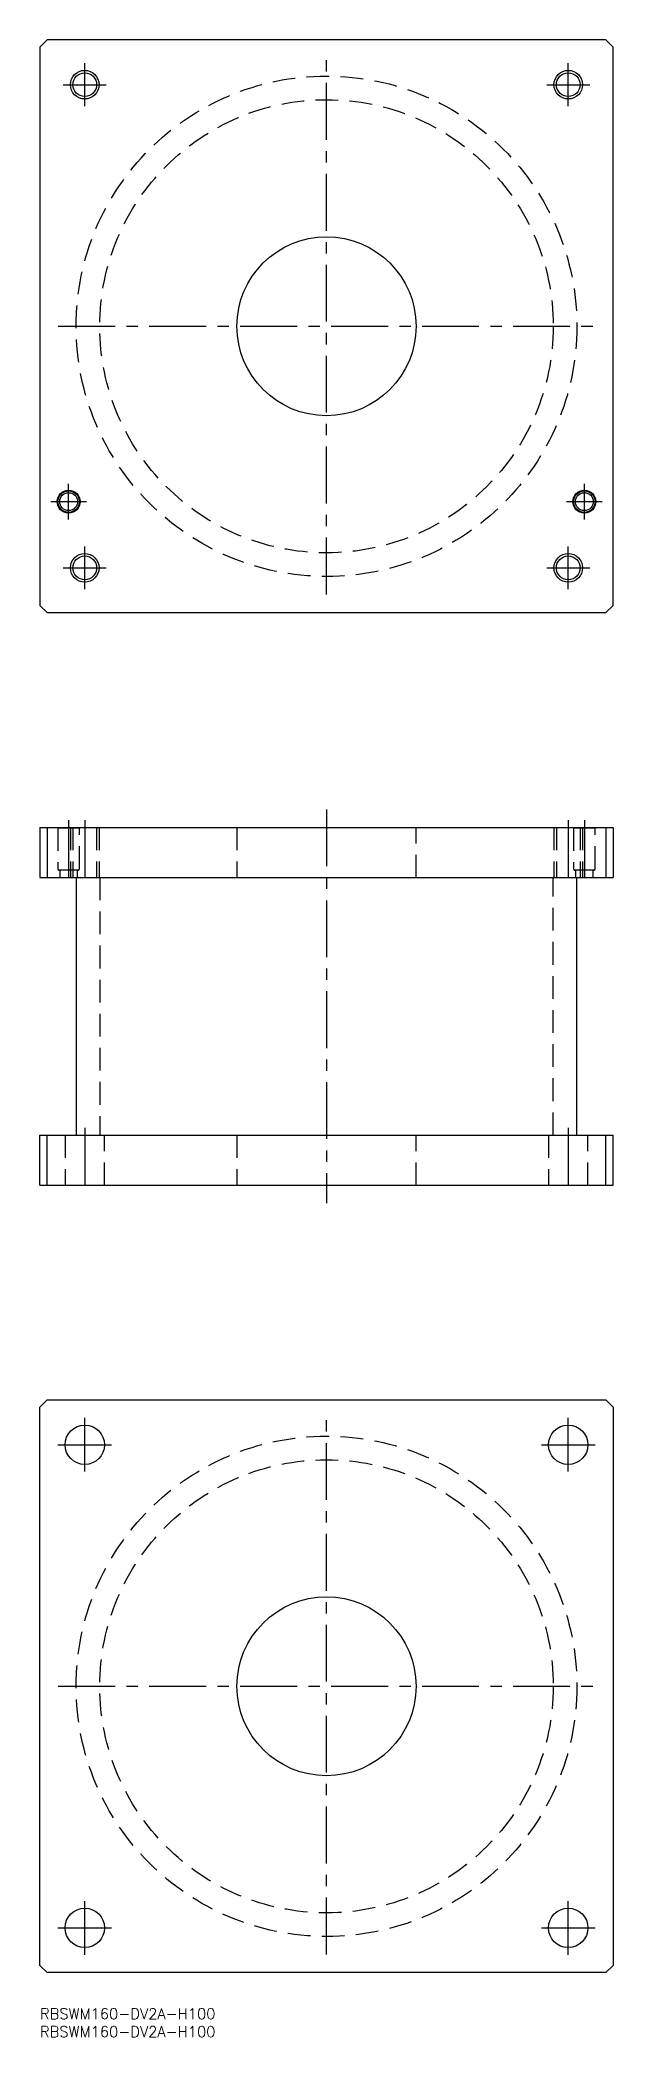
# Model space of a CAD drawing. Extents: x 0 to 160, y -8 to 550.
import ezdxf

# ---------------------------------------------------------------- set-up
doc = ezdxf.new("R2010")
doc.units = 0
doc.header["$LTSCALE"] = 0.5
doc.linetypes.add('CENTER', pattern=[50.8, 31.75, -6.35, 6.35, -6.35])
doc.linetypes.add('DASHED', pattern=[19.05, 12.7, -6.35])
for name, color, linetype in [('MSM_CENTER', 1, 'CENTER'), ('MSM_CONTINUOUS', 7, 'CONTINUOUS'), ('MSM_DASHED', 4, 'DASHED'), ('MSM_NARROW', 5, 'CONTINUOUS'), ('MSM_PART_NUMBER', 7, 'CONTINUOUS')]:
    doc.layers.add(name, color=color, linetype=linetype)
doc.styles.get("Standard").update_dxf_attribs({"font": 'txt.shx', "height": 3, "bigfont": 'bigfont.shx'})

# ---------------------------------------------------------------- blocks, each defined once
blk = doc.blocks.new('*U50')
at = {"layer": 'MSM_PART_NUMBER'}
blk.add_text('RBSWM160-DV2A-H100', height=3, dxfattribs=at).set_placement((0, -3))
blk = doc.blocks.new('*U51')
at = {"layer": 'MSM_PART_NUMBER'}
blk.add_text('RBSWM160-DV2A-H100', height=3, dxfattribs=at).set_placement((0, -8))

msp = doc.modelspace()

# ---------------------------------------------------------------- linework, layer by layer
at = {"layer": 'MSM_CENTER'}
for p, q in [((12.5, 531.5), (12.5, 543.5)), ((80, 395.1), (80, 544.9)), ((147.5, 531.5), (147.5, 543.5)), ((6.5, 537.5), (18.5, 537.5)), ((141.5, 537.5), (153.5, 537.5)), ((5.1, 470), (154.9, 470)), ((8, 416), (8, 426)), ((152, 416), (152, 426)), ((3, 421), (13, 421)), ((147, 421), (157, 421)), ((12.5, 396.5), (12.5, 408.5)), ((147.5, 396.5), (147.5, 408.5)), ((6.5, 402.5), (18.5, 402.5)), ((141.5, 402.5), (153.5, 402.5)), ((80, 335), (80, 225)), ((8, 332), (8, 314)), ((12.5, 332), (12.5, 314)), ((147.5, 332), (147.5, 314)), ((152, 332), (152, 314)), ((12.5, 246), (12.5, 228)), ((147.5, 246), (147.5, 228)), ((12.5, 150), (12.5, 165)), ((80, 15.1), (80, 164.9)), ((147.5, 150), (147.5, 165)), ((5, 157.5), (20, 157.5)), ((140, 157.5), (155, 157.5)), ((5.1, 90), (154.9, 90)), ((12.5, 15), (12.5, 30)), ((147.5, 15), (147.5, 30)), ((5, 22.5), (20, 22.5)), ((140, 22.5), (155, 22.5))]:
    msp.add_line(p, q, dxfattribs=at)
at = {"layer": 'MSM_CONTINUOUS'}
for p, q in [((2, 550), (0, 548)), ((0, 548), (0, 392)), ((158, 550), (2, 550)), ((160, 548), (158, 550)), ((160, 392), (160, 548)), ((0, 392), (2, 390)), ((158, 390), (160, 392)), ((2, 390), (158, 390)), ((0, 330), (0, 316)), ((0, 330), (160, 330)), ((2, 330), (2, 316)), ((158, 330), (158, 316)), ((160, 330), (160, 316)), ((0, 316), (160, 316)), ((10.1, 316), (10.1, 244)), ((149.9, 244), (149.9, 316)), ((0, 244), (160, 244)), ((0, 230), (0, 244)), ((2, 230), (2, 244)), ((158, 230), (158, 244)), ((160, 230), (160, 244)), ((0, 230), (160, 230)), ((0, 168), (2, 170)), ((0, 12), (0, 168)), ((2, 170), (158, 170)), ((158, 170), (160, 168)), ((160, 168), (160, 12)), ((2, 10), (0, 12)), ((160, 12), (158, 10)), ((158, 10), (2, 10))]:
    msp.add_line(p, q, dxfattribs=at)
for centre, radius in [((12.5, 537.5), 3.32), ((147.5, 537.5), 3.32), ((80, 470), 25), ((8, 421), 3.2), ((152, 421), 3.2), ((8, 421), 3), ((8, 421), 2.5), ((152, 421), 3), ((152, 421), 2.5), ((12.5, 402.5), 3.32), ((147.5, 402.5), 3.32), ((12.5, 157.5), 5.5), ((147.5, 157.5), 5.5), ((80, 90), 25), ((12.5, 22.5), 5.5), ((147.5, 22.5), 5.5)]:
    msp.add_circle(centre, radius, dxfattribs=at)
at = {"layer": 'MSM_DASHED'}
for p, q in [((4.8, 330), (5, 329.8)), ((5, 329.8), (5, 318.4)), ((11, 329.8), (5, 329.8)), ((8.5, 330), (8.5, 316)), ((9.18, 330), (9.18, 316)), ((11, 329.8), (11.2, 330)), ((11, 318.4), (11, 329.8)), ((15.82, 330), (15.82, 316)), ((16.5, 330), (16.5, 316)), ((55, 330), (55, 316)), ((105, 316), (105, 330)), ((143.5, 330), (143.5, 316)), ((144.18, 330), (144.18, 316)), ((148.8, 330), (149, 329.8)), ((149, 329.8), (149, 318.4)), ((155, 329.8), (149, 329.8)), ((150.82, 330), (150.82, 316)), ((151.5, 330), (151.5, 316)), ((155, 329.8), (155.2, 330)), ((155, 318.4), (155, 329.8)), ((10.6, 318), (5.4, 318)), ((5.5, 318), (5.5, 316)), ((10.5, 316), (10.5, 318)), ((16.7, 316), (16.7, 244)), ((143.3, 244), (143.3, 316)), ((154.6, 318), (149.4, 318)), ((149.5, 318), (149.5, 316)), ((154.5, 316), (154.5, 318)), ((7, 244), (7, 230)), ((18, 230), (18, 244)), ((55, 244), (55, 230)), ((105, 230), (105, 244)), ((142, 244), (142, 230)), ((153, 230), (153, 244))]:
    msp.add_line(p, q, dxfattribs=at)
for centre, radius in [((80, 470), 69.9), ((80, 470), 63.3), ((80, 90), 69.9), ((80, 90), 63.3)]:
    msp.add_circle(centre, radius, dxfattribs=at)
for centre, start, end in [((5.4, 318.4), 180, 270), ((10.6, 318.4), 270, 360), ((149.4, 318.4), 180, 270), ((154.6, 318.4), 270, 360)]:
    msp.add_arc(centre, 0.4, start, end, dxfattribs=at)
at = {"layer": 'MSM_NARROW'}
for centre in [(12.5, 537.5), (147.5, 537.5), (12.5, 402.5), (147.5, 402.5)]:
    msp.add_circle(centre, 4, dxfattribs=at)

# ---------------------------------------------------------------- block references
at = {"layer": 'MSM_CONTINUOUS'}
for name in ['*U50', '*U51']:
    msp.add_blockref(name, (0, 0), dxfattribs=at)

doc.saveas('drawing.dxf')
